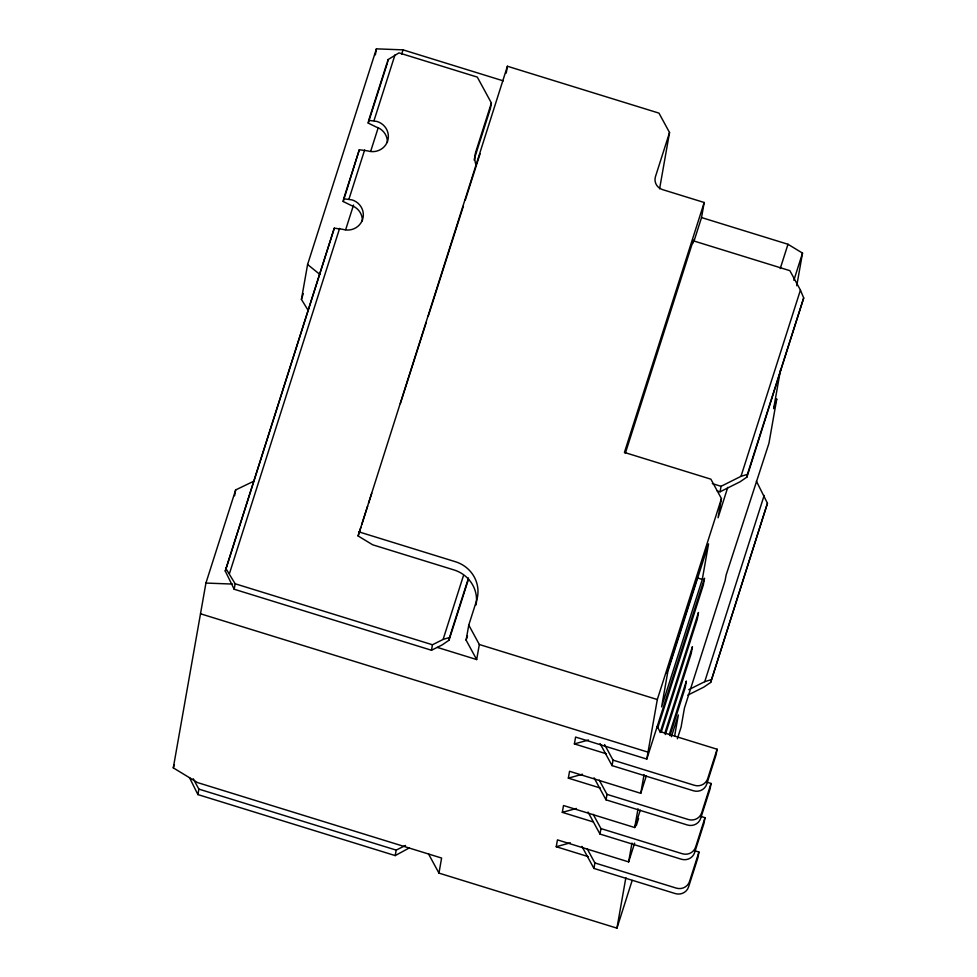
<?xml version="1.0" encoding="UTF-8"?>
<svg xmlns="http://www.w3.org/2000/svg" width="977" height="977" viewBox="0 0 977 977"><rect width="100%" height="100%" fill="white"/><g stroke="black" fill="none" stroke-linecap="round" stroke-linejoin="round"><path stroke-width="1.47" d="M632.168 880.448L616.939 928.15L438.954 873.108L441.604 858.05L197.513 782.577L173.295 767.873L205.927 583.061L235.652 489.941L254.228 481.002M234.614 495.766L235.652 489.941M468.471 579.263L449.017 640.228L442.129 644.93L431.492 650.255L234.175 589.241L225.26 571.044L334.293 228.166L342.671 229.314A15.974 15.424 10 0 0 362.626 219.336A15.974 15.424 10 0 0 352.062 199.906L343.672 198.758L343.196 201.506L351.085 205.39A15.974 15.424 10 0 1 362.345 220.839M409.302 847.914L395.221 855.596L197.904 794.582L198.868 789.111L193.238 778.742M234.175 589.241L235.139 583.77L225.748 568.296M308.268 310.576L301.429 299.402L307.596 264.498L376.414 48.85L403.049 49.864L503.314 80.871M334.293 228.166L225.26 571.044M375.351 54.859L376.414 48.85M387.368 142.422A15.974 15.424 10 0 0 376.121 126.973L368.219 123.09L368.708 120.342L377.085 121.49A15.974 15.424 10 0 1 387.649 140.92A15.974 15.424 10 0 1 367.694 150.898L359.316 149.75L343.196 201.506M387.613 62.308L388.101 59.573L398.982 52.88L477.301 77.098L491.382 102.988L490.417 108.471L474.773 157.48A21.299 20.566 10 0 0 474.126 160.094M476.092 604.873A31.96 30.849 10 0 0 454 569.945L372.64 544.787L358.107 535.958L507.417 66.253L658.974 113.124L669.538 132.542L659.597 188.793M506.208 73.104L507.417 66.253M395.221 855.596L396.186 850.112L405.504 845.459M431.492 650.255L432.457 644.771L443.094 639.447L449.505 637.492L468.496 577.981M449.017 640.228L449.505 637.492M437.44 647.433L476.666 659.56L466.102 640.143L468.765 625.085L476.581 600.574A31.96 30.849 10 0 0 455.453 561.738L358.828 531.854M476.666 659.56L479.328 644.502L468.765 625.085M588.203 856.609L556.243 846.729L557.452 839.878L628.638 861.897L634.647 843.09M592.819 821.804L562.312 812.363L563.509 805.524L634.708 827.531L640.253 810.177M600.318 788.024L568.345 778.144L569.554 771.293L640.753 793.312L646.298 775.946M606.363 753.804L574.391 743.912L575.6 737.073L646.798 759.08L704.515 578.237L703.306 585.089L657.594 728.317M692.754 243.529L693.365 240.11L625.292 453.401M693.939 241.356L701.535 217.553L704.197 202.495L662.504 189.599A10.649 10.283 10 0 1 655.457 176.654L669.538 132.542M694.647 850.711L698.934 852.042L697.969 857.513L688.577 886.921A10.649 10.283 10 0 1 675.278 893.576L593.918 868.419L594.883 862.947L587.14 848.708M700.717 816.357L705.003 817.676L704.038 823.159L694.647 852.567A10.649 10.283 10 0 1 681.348 859.223L599.988 834.065L600.953 828.581L593.198 814.342M706.762 782.137L711.048 783.456L710.084 788.928L700.692 818.335A10.649 10.283 10 0 1 687.393 824.991L606.021 799.833L606.998 794.362L599.243 780.122M657.13 726.387L659.951 731.565L717.094 749.237L716.117 754.708L706.737 784.116A10.649 10.283 10 0 1 693.438 790.772L612.066 765.614L613.043 760.143L604.592 744.596M616.939 928.15L625.866 877.651M628.638 861.897L631.972 843.066M634.708 827.531L638.018 808.797M640.753 793.312L644.063 774.578M646.798 759.08L657.313 699.532L721.441 498.6L710.877 479.17L624.425 452.436L704.197 202.495M674.68 735.73L678.343 714.969L671.407 736.695M702.28 579.446L708.557 543.859L667.902 671.284L661.612 706.872L702.28 579.446L697.187 577.871M717.167 490.894L720.073 491.797L721.05 486.314L740.993 476.336L747.405 474.37L803.705 297.936L800.432 290.096L789.868 270.666L693.243 240.794M721.441 498.6L718.058 517.761L727.767 487.352M687.808 695.135L703.758 687.149L710.658 682.447L767.446 503.277L756.418 481.197M720.073 491.797L740.029 481.808L746.917 477.106L747.405 474.37M780.489 369.965L773.65 408.704L776.776 398.897L768.923 443.387L726.094 575.135L725.117 580.619L684.45 708.044L681.067 727.206L677.379 738.771M796.756 285.736L802.52 253.104L787.987 244.274L701.535 217.553M767.446 503.277L710.658 682.447M803.705 297.936L746.917 477.106M301.429 299.402L303.285 293.601M343.672 198.758L359.316 149.75M368.708 120.342L388.101 59.573M368.219 123.09L387.148 63.761M229.51 573.401L339.617 228.374M349.009 198.966L364.641 149.957M374.032 120.55L394.989 54.883M173.295 767.873L174.199 765.003M345.675 229.656L353.54 205.011M370.662 151.362L378.062 128.158M401.669 54.211L403.049 49.864M491.382 102.988L475.738 151.997A21.299 20.566 10 0 0 476.129 165.235M358.107 535.958L360.831 527.421M361.734 524.576L367.645 506.086M368.549 503.24L371.724 493.275M400.338 403.635L426.314 322.251M428.158 316.438L463.416 206M465.272 200.187L480.11 153.682M443.094 639.447L463.44 575.685M466.102 640.143L467.482 635.832M780.232 268.577L787.987 244.274M666.693 673.446L696.735 579.324M793.861 280.265L802.52 253.104M740.993 476.336L800.432 290.096M660.147 732.542L698.47 612.457L697.26 619.308L661.246 732.152M664.726 733.495L692.424 646.689L691.215 653.528L665.361 734.545M636.271 825.699L638.579 818.457M669.269 734.582L686.355 681.042L685.146 687.893L669.917 735.632M688.773 689.664L704.735 681.677L764.161 495.437M717.094 749.237L707.702 778.645A10.649 10.283 10 0 1 694.403 785.3L613.043 760.143M711.048 783.456L701.657 812.864A10.649 10.283 10 0 1 688.358 819.52L606.998 794.362M705.003 817.676L695.612 847.083A10.649 10.283 10 0 1 682.312 853.739L600.953 828.581M698.934 852.042L689.542 881.449A10.649 10.283 10 0 1 676.243 888.105L594.883 862.947M704.735 681.677L711.134 679.711M574.391 743.912L588.533 740.004M568.345 778.144L582.487 774.224M562.312 812.363L576.454 808.455M556.243 846.729L570.385 842.809M205.927 583.061L232.563 584.075M712.331 483.615L721.05 486.314M479.328 644.502L657.313 699.532M235.139 583.77L432.457 644.771M200.505 613.776L648.02 752.156M198.868 789.111L396.186 850.112M307.596 264.498L320.004 274.537M600.098 743.607L612.066 765.614M594.053 777.826L606.021 799.833M588.007 812.046L599.988 834.065M581.938 846.412L593.918 868.419M428.39 853.69L438.954 873.108M197.904 794.582L189.538 777.692"/></g></svg>
